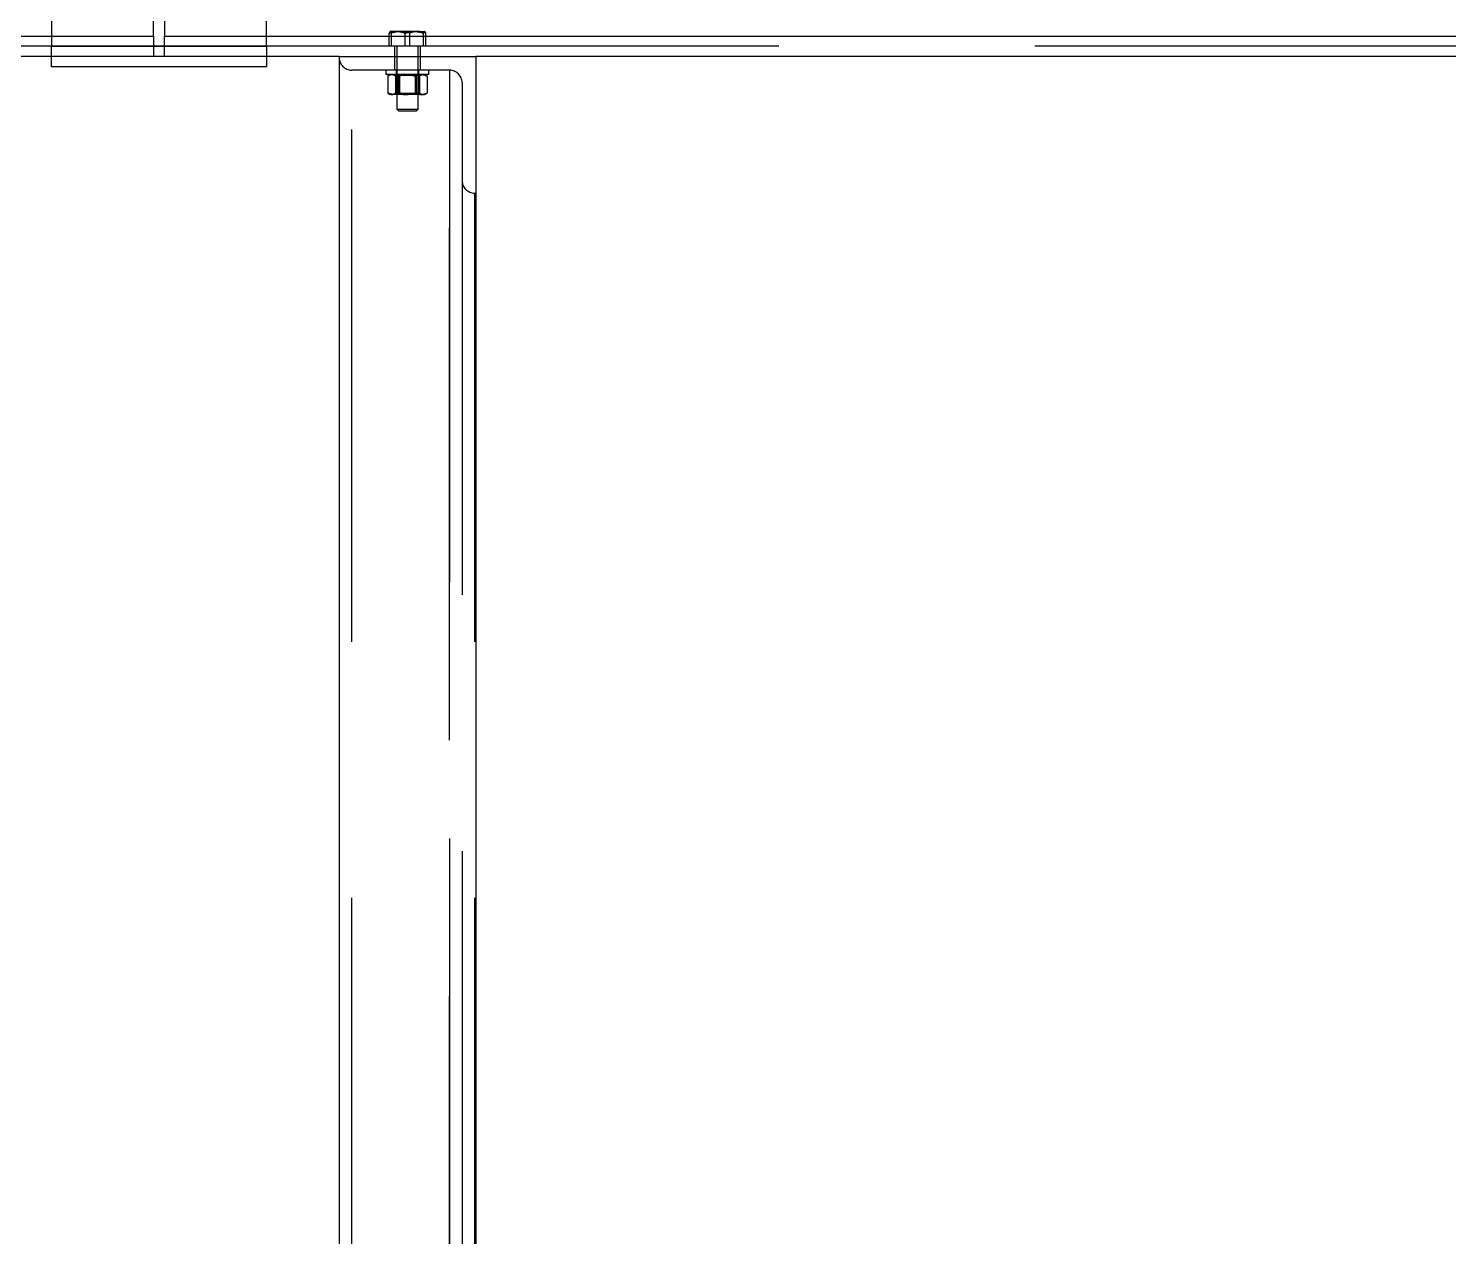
# Model space of a CAD drawing. Header units: metres. Extents: x 0 to 63075, y 0 to 44550.
# Drawn here: x 39419 to 40079, y 34474 to 35035 of the extents above; entities that cross this region are included whole.
import ezdxf

# ---------------------------------------------------------------- set-up
doc = ezdxf.new("R2010")
doc.units = ezdxf.units.M
doc.header["$LTSCALE"] = 75
doc.linetypes.add('HIDDEN2', pattern=[4.7625, 3.175, -1.5875])
for name, color, linetype in [('SDM', 7, 'Continuous'), ('SL4', 4, 'Continuous'), ('ST1', 7, 'HIDDEN2')]:
    doc.layers.add(name, color=color, linetype=linetype)

# ---------------------------------------------------------------- blocks, each defined once
blk = doc.blocks.new('A$Ce03ead7b')
at = {"layer": 'SL4'}
for p, q in [((3617.21, 1715.35), (3617.21, 1486.11)), ((3717.21, 1486.11), (3717.21, 1715.35)), ((2387.24, 1490.88), (3617.21, 1490.88)), ((3717.21, 1486.11), (3617.21, 1486.11)), ((3617.21, 1476.59), (3617.21, 1486.11)), ((3717.21, 1490.88), (4619.71, 1490.88)), ((3717.21, 1486.11), (3717.21, 1476.59)), ((3617.21, 1481.35), (2387.24, 1481.35)), ((3750.98, 1481.35), (3717.21, 1481.35)), ((3750.98, 1481.35), (3814.48, 1481.35)), ((3750.98, 1481.35), (3750.98, 511.28)), ((3777.73, 1481.35), (3777.73, 1456.94)), ((3787.73, 1456.94), (3787.73, 1481.35)), ((3814.48, 1481.35), (3814.48, 511.28)), ((4619.71, 1481.35), (3814.48, 1481.35)), ((3717.21, 1476.59), (3617.21, 1476.59)), ((3777.73, 1456.94), (3778.55, 1456.11)), ((3777.73, 1456.94), (3784.7, 1456.94)), ((3778.55, 1456.11), (3784.38, 1456.11)), ((3784.38, 1456.11), (3786.9, 1456.11)), ((3784.7, 1456.94), (3787.73, 1456.94)), ((3786.9, 1456.11), (3787.73, 1456.94))]:
    blk.add_line(p, q, dxfattribs=at)
at = {"layer": 'ST1'}
for p, q in [((3664.71, 1490.88), (3664.71, 1715.35)), ((3669.71, 1715.35), (3669.71, 1490.88)), ((3774.23, 1486.11), (3774.23, 1492.25)), ((3774.24, 1486.11), (3774.24, 1492.25)), ((3777.95, 1492.96), (3774.73, 1492.96)), ((3775.32, 1486.11), (3775.32, 1492.25)), ((3775.33, 1486.11), (3775.33, 1492.25)), ((3785.89, 1492.96), (3777.95, 1492.96)), ((3781.62, 1486.11), (3781.62, 1492.25)), ((3781.65, 1486.11), (3781.65, 1492.25)), ((3783.8, 1486.11), (3783.8, 1492.25)), ((3783.83, 1486.11), (3783.83, 1492.25)), ((3785.89, 1492.96), (3790.67, 1492.96)), ((3790.12, 1486.11), (3790.12, 1492.25)), ((3790.13, 1486.11), (3790.13, 1492.25)), ((3791.21, 1486.11), (3791.21, 1492.25)), ((3791.22, 1486.11), (3791.22, 1492.25)), ((2339.74, 1490.88), (3664.71, 1490.88)), ((3664.71, 1486.11), (2339.74, 1486.11)), ((3617.21, 1490.88), (3664.71, 1490.88)), ((3617.21, 1486.11), (3717.21, 1486.11)), ((3664.71, 1490.88), (3664.71, 1481.35)), ((3669.71, 1486.11), (3664.71, 1486.11)), ((3669.71, 1490.88), (4669.71, 1490.88)), ((3669.71, 1481.35), (3669.71, 1490.88)), ((3669.71, 1490.88), (3717.21, 1490.88)), ((4669.71, 1486.11), (3669.71, 1486.11)), ((3776.73, 1486.11), (3776.73, 1481.35)), ((3777.73, 1486.11), (3777.73, 1481.35)), ((3787.73, 1481.35), (3787.73, 1486.11)), ((3788.73, 1481.35), (3788.73, 1486.11)), ((3717.21, 1481.35), (3617.21, 1481.35)), ((3776.73, 1481.35), (3776.73, 1475)), ((3788.73, 1475), (3788.73, 1481.35)), ((3756.83, 137.7), (3756.83, 1475)), ((3802.28, 1475), (3756.83, 1475)), ((3772.73, 1475), (3772.73, 1473)), ((3786.68, 1473), (3772.73, 1473)), ((3774.73, 1473), (3774.01, 1472.59)), ((3774.01, 1472.59), (3774.01, 1472.59)), ((3777.48, 1475), (3777.48, 1473)), ((3777.73, 1473), (3777.73, 1472.97)), ((3787.73, 1472.97), (3777.73, 1472.97)), ((3777.73, 1472.97), (3778.48, 1472.45)), ((3778.82, 1472.45), (3778.48, 1472.45)), ((3778.48, 1472.45), (3778.48, 1464.23)), ((3786.98, 1472.45), (3778.82, 1472.45)), ((3792.73, 1473), (3786.68, 1473)), ((3786.98, 1464.23), (3786.98, 1472.45)), ((3787.73, 1472.97), (3787.73, 1473)), ((3787.98, 1473), (3787.98, 1475)), ((3791.44, 1472.59), (3790.73, 1473)), ((3791.44, 1472.59), (3791.44, 1472.59)), ((3792.73, 1473), (3792.73, 1475)), ((3802.28, 1475), (3802.28, 137.7)), ((3802.28, 806.35), (3802.28, 1475)), ((3773.55, 1472.29), (3773.55, 1464.41)), ((3773.55, 1472.29), (3773.55, 1464.41)), ((3777.18, 1472.29), (3777.18, 1464.41)), ((3777.21, 1472.29), (3777.21, 1464.41)), ((3779.07, 1472.29), (3779.07, 1464.41)), ((3779.1, 1472.29), (3779.1, 1464.41)), ((3786.35, 1472.29), (3786.35, 1464.41)), ((3786.38, 1472.29), (3786.38, 1464.41)), ((3788.24, 1472.29), (3788.24, 1464.41)), ((3788.27, 1472.29), (3788.27, 1464.41)), ((3791.9, 1472.29), (3791.9, 1464.41)), ((3791.9, 1472.29), (3791.9, 1464.41)), ((3808.13, 1469.15), (3808.13, 137.7)), ((3774.01, 1464.11), (3774.73, 1463.7)), ((3774.01, 1464.11), (3774.01, 1464.11)), ((3775.38, 1463.7), (3774.73, 1463.7)), ((3781.79, 1463.7), (3775.38, 1463.7)), ((3778.48, 1464.23), (3777.73, 1463.7)), ((3778.48, 1464.23), (3786.98, 1464.23)), ((3789.14, 1463.7), (3781.79, 1463.7)), ((3787.73, 1463.7), (3786.98, 1464.23)), ((3790.73, 1463.7), (3789.14, 1463.7)), ((3790.73, 1463.7), (3791.44, 1464.11)), ((3791.44, 1464.11), (3791.44, 1464.11)), ((3813.98, 137.7), (3813.98, 1417.85)), ((3814.48, 1417.85), (3813.98, 1417.85))]:
    blk.add_line(p, q, dxfattribs=at)
for centre, start, end in [((3756.83, 1480.85), 180, 270), ((3802.28, 1469.15), 0, 90), ((3813.98, 1423.7), 180, 270)]:
    blk.add_arc(centre, 5.85, start, end, dxfattribs=at)
for points, knots in [([(3774.24, 1492.25), (3774.84, 1492.45), (3776.06, 1492.85), (3777.31, 1492.93), (3777.95, 1492.96)], [0, 0, 0, 0, 0.495458, 1, 1, 1, 1]), ([(3774.78, 1492.96), (3774.77, 1492.96), (3774.67, 1492.96), (3774.49, 1492.8), (3774.32, 1492.43), (3774.24, 1492.25)], [0, 0, 0, 0, 0.070086, 0.530782, 1, 1, 1, 1]), ([(3775.32, 1492.25), (3775.23, 1492.45), (3775.05, 1492.85), (3774.87, 1492.93), (3774.78, 1492.96)], [0, 0, 0, 0, 0.495458, 1, 1, 1, 1]), ([(3774.78, 1492.96), (3774.8, 1492.96), (3774.89, 1492.96), (3775.08, 1492.8), (3775.25, 1492.43), (3775.33, 1492.25)], [0, 0, 0, 0, 0.070086, 0.530782, 1, 1, 1, 1]), ([(3779.56, 1492.96), (3778.39, 1492.87), (3776.96, 1492.75), (3775.58, 1492.33), (3775.32, 1492.25)], [0, 0, 0, 0, 0.811304, 1, 1, 1, 1]), ([(3777.95, 1492.96), (3778.03, 1492.96), (3778.7, 1492.96), (3779.95, 1492.8), (3781.08, 1492.43), (3781.65, 1492.25)], [0, 0, 0, 0, 0.070086, 0.530782, 1, 1, 1, 1]), ([(3783.8, 1492.25), (3782.7, 1492.55), (3781.3, 1492.92), (3779.87, 1492.96), (3779.56, 1492.96)], [0, 0, 0, 0, 0.785622, 1, 1, 1, 1]), ([(3781.65, 1492.25), (3781.91, 1492.33), (3783.29, 1492.75), (3784.73, 1492.87), (3785.89, 1492.96)], [0, 0, 0, 0, 0.188696, 1, 1, 1, 1]), ([(3787.5, 1492.96), (3787.42, 1492.96), (3786.75, 1492.96), (3785.5, 1492.8), (3784.37, 1492.43), (3783.8, 1492.25)], [0, 0, 0, 0, 0.070086, 0.530782, 1, 1, 1, 1]), ([(3785.89, 1492.96), (3786.2, 1492.96), (3787.63, 1492.92), (3789.03, 1492.55), (3790.13, 1492.25)], [0, 0, 0, 0, 0.214378, 1, 1, 1, 1]), ([(3791.21, 1492.25), (3790.61, 1492.45), (3789.39, 1492.85), (3788.14, 1492.93), (3787.5, 1492.96)], [0, 0, 0, 0, 0.495458, 1, 1, 1, 1]), ([(3790.67, 1492.96), (3790.65, 1492.96), (3790.56, 1492.96), (3790.37, 1492.8), (3790.2, 1492.43), (3790.12, 1492.25)], [0, 0, 0, 0, 0.070086, 0.530782, 1, 1, 1, 1]), ([(3790.13, 1492.25), (3790.22, 1492.45), (3790.4, 1492.85), (3790.58, 1492.93), (3790.67, 1492.96)], [0, 0, 0, 0, 0.495458, 1, 1, 1, 1]), ([(3790.67, 1492.96), (3790.68, 1492.96), (3790.78, 1492.96), (3790.96, 1492.8), (3791.13, 1492.43), (3791.21, 1492.25)], [0, 0, 0, 0, 0.070086, 0.530782, 1, 1, 1, 1]), ([(3773.55, 1472.29), (3773.7, 1472.39), (3774.3, 1472.81), (3774.92, 1472.92), (3775.38, 1473)], [0, 0, 0, 0, 0.257551, 1, 1, 1, 1]), ([(3776.31, 1473), (3776.24, 1473), (3775.75, 1472.99), (3774.82, 1472.84), (3773.97, 1472.47), (3773.55, 1472.29)], [0, 0, 0, 0, 0.070086, 0.530782, 1, 1, 1, 1]), ([(3775.38, 1473), (3775.54, 1472.99), (3776.16, 1472.95), (3776.77, 1472.57), (3777.21, 1472.29)], [0, 0, 0, 0, 0.2686336, 1, 1, 1, 1]), ([(3779.07, 1472.29), (3778.62, 1472.49), (3777.72, 1472.89), (3776.78, 1472.96), (3776.31, 1473)], [0, 0, 0, 0, 0.495458, 1, 1, 1, 1]), ([(3777.21, 1472.29), (3777.95, 1472.49), (3779.45, 1472.89), (3781.01, 1472.96), (3781.79, 1473)], [0, 0, 0, 0, 0.495458, 1, 1, 1, 1]), ([(3783.66, 1473), (3783.55, 1473), (3782.72, 1472.99), (3781.17, 1472.84), (3779.77, 1472.47), (3779.07, 1472.29)], [0, 0, 0, 0, 0.070086, 0.530782, 1, 1, 1, 1]), ([(3781.79, 1473), (3781.9, 1473), (3782.73, 1472.99), (3784.28, 1472.84), (3785.68, 1472.47), (3786.38, 1472.29)], [0, 0, 0, 0, 0.070086, 0.530782, 1, 1, 1, 1]), ([(3788.24, 1472.29), (3787.5, 1472.49), (3786, 1472.89), (3784.44, 1472.96), (3783.66, 1473)], [0, 0, 0, 0, 0.495458, 1, 1, 1, 1]), ([(3786.38, 1472.29), (3786.83, 1472.49), (3787.73, 1472.89), (3788.67, 1472.96), (3789.14, 1473)], [0, 0, 0, 0, 0.495458, 1, 1, 1, 1]), ([(3788.24, 1472.29), (3788.4, 1472.39), (3788.99, 1472.81), (3789.61, 1472.92), (3790.07, 1473)], [0, 0, 0, 0, 0.257551, 1, 1, 1, 1]), ([(3789.14, 1473), (3789.21, 1473), (3789.7, 1472.99), (3790.63, 1472.84), (3791.48, 1472.47), (3791.9, 1472.29)], [0, 0, 0, 0, 0.070086, 0.530782, 1, 1, 1, 1]), ([(3790.07, 1473), (3790.24, 1472.99), (3790.86, 1472.95), (3791.46, 1472.57), (3791.9, 1472.29)], [0, 0, 0, 0, 0.268634, 1, 1, 1, 1]), ([(3773.55, 1464.41), (3773.7, 1464.31), (3774.3, 1463.89), (3774.92, 1463.78), (3775.38, 1463.7)], [0, 0, 0, 0, 0.257551, 1, 1, 1, 1]), ([(3776.31, 1463.7), (3776.24, 1463.7), (3775.75, 1463.71), (3774.82, 1463.86), (3773.97, 1464.23), (3773.55, 1464.41)], [0, 0, 0, 0, 0.070086, 0.530782, 1, 1, 1, 1]), ([(3775.38, 1463.7), (3775.54, 1463.71), (3776.16, 1463.75), (3776.77, 1464.13), (3777.21, 1464.41)], [0, 0, 0, 0, 0.268634, 1, 1, 1, 1]), ([(3779.07, 1464.41), (3778.62, 1464.21), (3777.72, 1463.81), (3776.78, 1463.74), (3776.31, 1463.7)], [0, 0, 0, 0, 0.495458, 1, 1, 1, 1]), ([(3777.21, 1464.41), (3777.95, 1464.21), (3779.45, 1463.81), (3781.01, 1463.74), (3781.79, 1463.7)], [0, 0, 0, 0, 0.495458, 1, 1, 1, 1]), ([(3783.66, 1463.7), (3783.55, 1463.7), (3782.72, 1463.71), (3781.17, 1463.86), (3779.77, 1464.23), (3779.07, 1464.41)], [0, 0, 0, 0, 0.070086, 0.530782, 1, 1, 1, 1]), ([(3781.79, 1463.7), (3781.9, 1463.7), (3782.73, 1463.71), (3784.28, 1463.86), (3785.68, 1464.23), (3786.38, 1464.41)], [0, 0, 0, 0, 0.070086, 0.530782, 1, 1, 1, 1]), ([(3788.24, 1464.41), (3787.5, 1464.21), (3786, 1463.81), (3784.44, 1463.74), (3783.66, 1463.7)], [0, 0, 0, 0, 0.495458, 1, 1, 1, 1]), ([(3786.38, 1464.41), (3786.83, 1464.21), (3787.73, 1463.81), (3788.67, 1463.74), (3789.14, 1463.7)], [0, 0, 0, 0, 0.495458, 1, 1, 1, 1]), ([(3788.24, 1464.41), (3788.4, 1464.31), (3788.99, 1463.89), (3789.61, 1463.78), (3790.07, 1463.7)], [0, 0, 0, 0, 0.257551, 1, 1, 1, 1]), ([(3789.14, 1463.7), (3789.21, 1463.7), (3789.7, 1463.71), (3790.63, 1463.86), (3791.48, 1464.23), (3791.9, 1464.41)], [0, 0, 0, 0, 0.070086, 0.530782, 1, 1, 1, 1]), ([(3790.07, 1463.7), (3790.24, 1463.71), (3790.86, 1463.75), (3791.46, 1464.13), (3791.9, 1464.41)], [0, 0, 0, 0, 0.268634, 1, 1, 1, 1])]:
    blk.add_open_spline(points, degree=3, knots=knots, dxfattribs=at)

msp = doc.modelspace()

# ---------------------------------------------------------------- block references
at = {"layer": 'SDM'}
msp.add_blockref('A$Ce03ead7b', (35812.3, 33540.91), dxfattribs=at)

doc.saveas('drawing.dxf')
